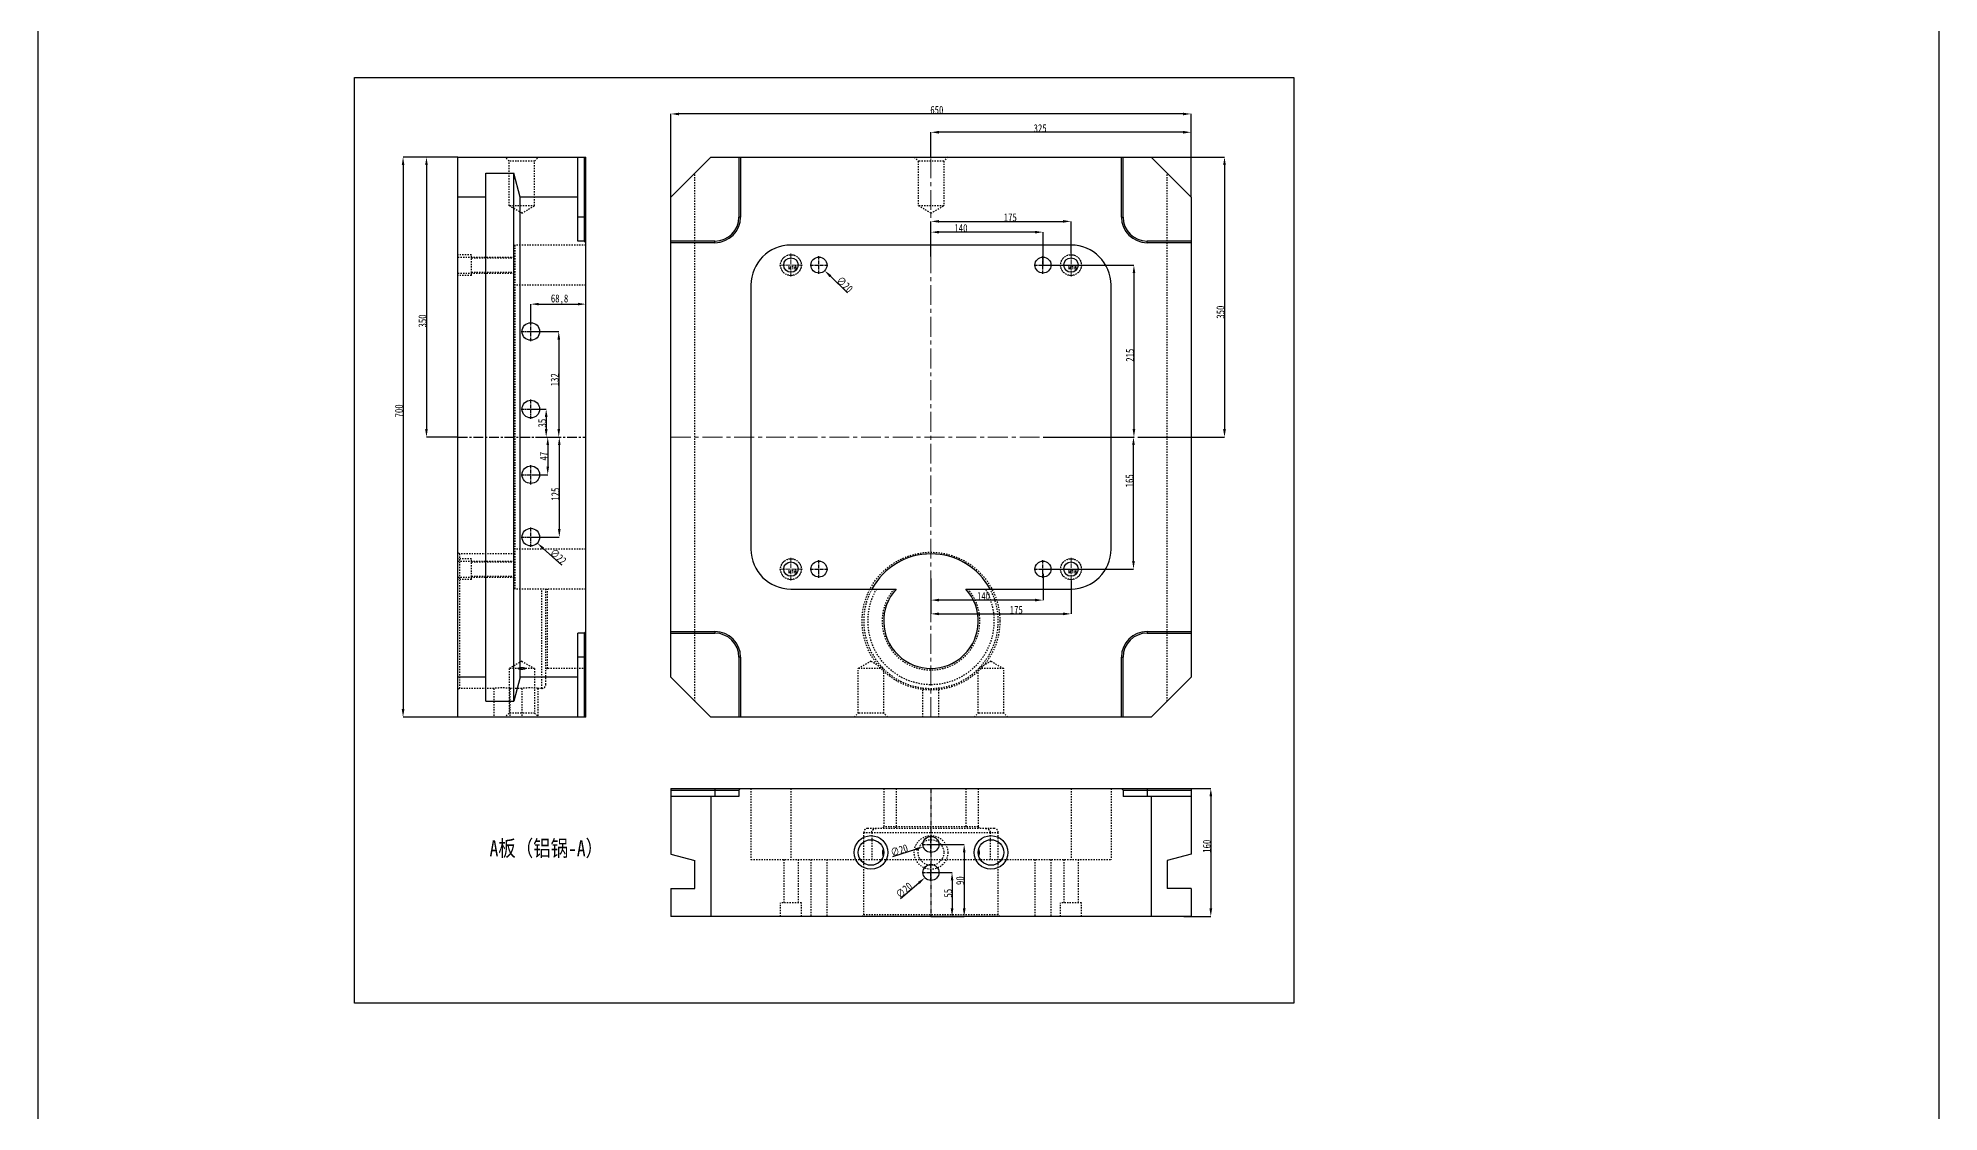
# Model space of a CAD drawing. Header units: millimetres. Extents: x -569 to 1807, y -7664 to 1724.
# Drawn here: x -569 to 1807, y -6321 to -4979 of the extents above; entities that cross this region are included whole.
import ezdxf

# ---------------------------------------------------------------- set-up
doc = ezdxf.new("R2010")
doc.units = ezdxf.units.MM
doc.header["$LTSCALE"] = 16.335
doc.header["$PDMODE"] = 3
doc.header["$PDSIZE"] = 0.3125
doc.linetypes.add('CENTER', pattern=[0.6, 0.375, -0.075, 0.075, -0.075])
doc.linetypes.add('HIDDEN', pattern=[0.2, 0.1, -0.1])
doc.layers.get('0').update_dxf_attribs({"linetype": 'CONTINUOUS'})
doc.layers.get('Defpoints').update_dxf_attribs({"linetype": 'CONTINUOUS'})
doc.layers.add('center', color=1, linetype='CENTER', lineweight=9)
doc.layers.add('screw', color=33, linetype='CONTINUOUS', lineweight=13)
doc.layers.add('DEFAULT_2', color=8, linetype='HIDDEN')
doc.styles.get("Standard").update_dxf_attribs({"font": 'txt', "width": 0.8})
doc.styles.add('TXT', font='txt.shx', dxfattribs={"bigfont": 'gbcbig.shx'})
doc.dimstyles.new('副本 ISO-25-1', dxfattribs={"dimtxt": 10, "dimasz": 10, "dimexe": 0, "dimexo": 0, "dimgap": 0, "dimtad": 1, "dimtxsty": 'Standard', "dimcen": 0, "dimclrd": 6, "dimclre": 6, "dimclrt": 4, "dimazin": 0, "dimtfac": 1, "dimtofl": 0, "dimtmove": 0, "dimatfit": 3, "dimfxl": 0, "dimarcsym": 0})

# ---------------------------------------------------------------- blocks, each defined once
blk = doc.blocks.new('screw_m16_i')
at = {"layer": 'screw', "color": 1, "linetype": 'CENTER', "ltscale": 0.808571}
for p, q in [((-14.3, 0), (14.3, 0)), ((0, -14.3), (0, 14.3))]:
    blk.add_line(p, q, dxfattribs=at)
at = {"layer": 'screw', "color": 8, "linetype": 'HIDDEN', "ltscale": 0.808571}
blk.add_circle((0, 0), 13, dxfattribs=at)
at = {"layer": 'screw'}
blk.add_circle((0, 0), 9, dxfattribs=at)
at = {"layer": 'screw', "color": 6, "style": 'TXT'}
blk.add_text('M16', height=3.9, dxfattribs=at).set_placement((-3.38, -5.2))
blk = doc.blocks.new('*D397')
at = {"color": 6, "lineweight": -2}
for p, q in [((546.8, -6022.1), (573.1, -6022.1)), ((573.1, -6032.1), (573.1, -6067.1)), ((546.8, -6077.1), (573.1, -6077.1))]:
    blk.add_line(p, q, dxfattribs=at)
at = {"color": 6}
for points in [[(571.5, -6032.1), (574.8, -6032.1), (573.1, -6022.1)], [(571.5, -6067.1), (574.8, -6067.1), (573.1, -6077.1)]]:
    blk.add_solid(points, dxfattribs=at)
at = {"layer": 'Defpoints', "color": 0}
for p in [(546.8, -6022.1), (546.8, -6077.1), (573.1, -6077.1)]:
    blk.add_point(p, dxfattribs=at)
at = {"color": 4, "insert": (568.1, -6048), "char_height": 10, "attachment_point": 5, "rotation": 90}
blk.add_mtext('55', dxfattribs=at)
blk = doc.blocks.new('*D398')
at = {"color": 6, "lineweight": -2}
for p, q in [((546.8, -5987.1), (588.3, -5987.1)), ((588.3, -5997.1), (588.3, -6067.1)), ((546.8, -6077.1), (588.3, -6077.1))]:
    blk.add_line(p, q, dxfattribs=at)
at = {"color": 6}
for points in [[(586.6, -5997.1), (590, -5997.1), (588.3, -5987.1)], [(586.6, -6067.1), (590, -6067.1), (588.3, -6077.1)]]:
    blk.add_solid(points, dxfattribs=at)
at = {"layer": 'Defpoints', "color": 0}
for p in [(546.8, -5987.1), (546.8, -6077.1), (588.3, -6077.1)]:
    blk.add_point(p, dxfattribs=at)
at = {"color": 4, "insert": (583.3, -6032.3), "char_height": 10, "attachment_point": 5, "rotation": 90}
blk.add_mtext('90', dxfattribs=at)
blk = doc.blocks.new('*D399')
at = {"color": 6, "lineweight": -2}
blk.add_line((508.8, -6054.7), (531.6, -6035.1), dxfattribs=at)
at = {"color": 6}
blk.add_solid([(530.5, -6033.9), (532.7, -6036.4), (539.2, -6028.6)], dxfattribs=at)
at = {"layer": 'Defpoints', "color": 0}
for p in [(539.2, -6028.6), (554.4, -6015.6)]:
    blk.add_point(p, dxfattribs=at)
at = {"color": 4, "insert": (513.2, -6044.4), "char_height": 10, "attachment_point": 5, "rotation": 40.6325}
blk.add_mtext('∅20', dxfattribs=at)
blk = doc.blocks.new('*D400')
at = {"color": 6, "lineweight": -2}
blk.add_line((499.1, -6002.2), (527.7, -5993.1), dxfattribs=at)
at = {"color": 6}
blk.add_solid([(527.2, -5991.6), (528.2, -5994.7), (537.2, -5990.1)], dxfattribs=at)
at = {"layer": 'Defpoints', "color": 0}
for p in [(556.3, -5984.1), (537.2, -5990.1)]:
    blk.add_point(p, dxfattribs=at)
at = {"color": 4, "insert": (507.1, -5994.4), "char_height": 10, "attachment_point": 5, "rotation": 17.56}
blk.add_mtext('∅20', dxfattribs=at)
blk = doc.blocks.new('*D401')
at = {"color": 6, "lineweight": -2}
for p, q in [((862.8, -5917.1), (896.5, -5917.1)), ((896.5, -5927.1), (896.5, -6067.1)), ((862.8, -6077.1), (896.5, -6077.1))]:
    blk.add_line(p, q, dxfattribs=at)
at = {"color": 6}
for points in [[(894.8, -5927.1), (898.2, -5927.1), (896.5, -5917.1)], [(894.8, -6067.1), (898.2, -6067.1), (896.5, -6077.1)]]:
    blk.add_solid(points, dxfattribs=at)
at = {"layer": 'Defpoints', "color": 0}
for p in [(862.8, -5917.1), (862.8, -6077.1), (896.5, -6077.1)]:
    blk.add_point(p, dxfattribs=at)
at = {"color": 4, "insert": (891.5, -5989.3), "char_height": 10, "attachment_point": 5, "rotation": 90}
blk.add_mtext('160', dxfattribs=at)
blk = doc.blocks.new('*D402')
at = {"color": 6, "lineweight": -2}
for p, q in [((46.7, -5337.8), (46.7, -5311.8)), ((56.7, -5311.8), (105.5, -5311.8)), ((115.5, -5323.3), (115.5, -5311.8))]:
    blk.add_line(p, q, dxfattribs=at)
at = {"color": 6}
for points in [[(56.7, -5310.1), (56.7, -5313.4), (46.7, -5311.8)], [(105.5, -5310.1), (105.5, -5313.4), (115.5, -5311.8)]]:
    blk.add_solid(points, dxfattribs=at)
at = {"layer": 'Defpoints', "color": 0}
for p in [(115.5, -5311.8), (46.7, -5337.8), (115.5, -5323.3)]:
    blk.add_point(p, dxfattribs=at)
at = {"color": 4, "insert": (82.6, -5305.9), "char_height": 10, "attachment_point": 5}
blk.add_mtext('68,8', dxfattribs=at)
blk = doc.blocks.new('*D403')
at = {"color": 6, "lineweight": -2}
for p, q in [((-44.5, -5128), (-83.7, -5128)), ((-83.7, -5138), (-83.7, -5468)), ((-44.5, -5478), (-83.7, -5478))]:
    blk.add_line(p, q, dxfattribs=at)
at = {"color": 6}
for points in [[(-85.4, -5138), (-82.1, -5138), (-83.7, -5128)], [(-85.4, -5468), (-82.1, -5468), (-83.7, -5478)]]:
    blk.add_solid(points, dxfattribs=at)
at = {"layer": 'Defpoints', "color": 0}
for p in [(-44.5, -5128), (-83.7, -5478), (-44.5, -5478)]:
    blk.add_point(p, dxfattribs=at)
at = {"color": 4, "insert": (-88.7, -5332.8), "char_height": 10, "attachment_point": 5, "rotation": 90}
blk.add_mtext('350', dxfattribs=at)
blk = doc.blocks.new('*D404')
at = {"color": 6, "lineweight": -2}
for p, q in [((-44.5, -5128), (-113, -5128)), ((-113, -5138), (-113, -5818)), ((-44.5, -5828), (-113, -5828))]:
    blk.add_line(p, q, dxfattribs=at)
at = {"color": 6}
for points in [[(-114.6, -5138), (-111.3, -5138), (-113, -5128)], [(-114.6, -5818), (-111.3, -5818), (-113, -5828)]]:
    blk.add_solid(points, dxfattribs=at)
at = {"layer": 'Defpoints', "color": 0}
for p in [(-44.5, -5128), (-113, -5828), (-44.5, -5828)]:
    blk.add_point(p, dxfattribs=at)
at = {"color": 4, "insert": (-118, -5445.2), "char_height": 10, "attachment_point": 5, "rotation": 90}
blk.add_mtext('700', dxfattribs=at)
blk = doc.blocks.new('*D405')
at = {"color": 6, "lineweight": -2}
for p, q in [((46.7, -5346), (81.6, -5346)), ((81.6, -5356), (81.6, -5468)), ((65.6, -5478), (81.6, -5478))]:
    blk.add_line(p, q, dxfattribs=at)
at = {"color": 6}
for points in [[(80, -5356), (83.3, -5356), (81.6, -5346)], [(80, -5468), (83.3, -5468), (81.6, -5478)]]:
    blk.add_solid(points, dxfattribs=at)
at = {"layer": 'Defpoints', "color": 0}
for p in [(46.7, -5346), (65.6, -5478), (81.6, -5478)]:
    blk.add_point(p, dxfattribs=at)
at = {"color": 4, "insert": (76.6, -5406.3), "char_height": 10, "attachment_point": 5, "rotation": 90}
blk.add_mtext('132', dxfattribs=at)
blk = doc.blocks.new('*D406')
at = {"color": 6, "lineweight": -2}
for p, q in [((46.7, -5443), (65.9, -5443)), ((65.9, -5453), (65.9, -5468)), ((52.4, -5478), (65.9, -5478))]:
    blk.add_line(p, q, dxfattribs=at)
at = {"color": 6}
for points in [[(64.2, -5453), (67.6, -5453), (65.9, -5443)], [(64.2, -5468), (67.6, -5468), (65.9, -5478)]]:
    blk.add_solid(points, dxfattribs=at)
at = {"layer": 'Defpoints', "color": 0}
for p in [(46.7, -5443), (52.4, -5478), (65.9, -5478)]:
    blk.add_point(p, dxfattribs=at)
at = {"color": 4, "insert": (60.9, -5460.5), "char_height": 10, "attachment_point": 5, "rotation": 90}
blk.add_mtext('35', dxfattribs=at)
blk = doc.blocks.new('*D407')
at = {"color": 6, "lineweight": -2}
for p, q in [((52.4, -5478), (67.8, -5478)), ((67.8, -5488), (67.8, -5515)), ((52.4, -5525), (67.8, -5525))]:
    blk.add_line(p, q, dxfattribs=at)
at = {"color": 6}
for points in [[(66.2, -5488), (69.5, -5488), (67.8, -5478)], [(66.2, -5515), (69.5, -5515), (67.8, -5525)]]:
    blk.add_solid(points, dxfattribs=at)
at = {"layer": 'Defpoints', "color": 0}
for p in [(52.4, -5478), (52.4, -5525), (67.8, -5525)]:
    blk.add_point(p, dxfattribs=at)
at = {"color": 4, "insert": (62.8, -5501.8), "char_height": 10, "attachment_point": 5, "rotation": 90}
blk.add_mtext('47', dxfattribs=at)
blk = doc.blocks.new('*D408')
at = {"color": 6, "lineweight": -2}
for p, q in [((52.4, -5478), (82.3, -5478)), ((82.3, -5488), (82.3, -5593)), ((46.7, -5603), (82.3, -5603))]:
    blk.add_line(p, q, dxfattribs=at)
at = {"color": 6}
for points in [[(80.6, -5488), (83.9, -5488), (82.3, -5478)], [(80.6, -5593), (83.9, -5593), (82.3, -5603)]]:
    blk.add_solid(points, dxfattribs=at)
at = {"layer": 'Defpoints', "color": 0}
for p in [(52.4, -5478), (46.7, -5603), (82.3, -5603)]:
    blk.add_point(p, dxfattribs=at)
at = {"color": 4, "insert": (77.3, -5549.3), "char_height": 10, "attachment_point": 5, "rotation": 90}
blk.add_mtext('125', dxfattribs=at)
blk = doc.blocks.new('*D409')
at = {"color": 6, "lineweight": -2}
blk.add_line((85.4, -5638.2), (62.2, -5617.1), dxfattribs=at)
at = {"color": 6}
blk.add_solid([(63.3, -5615.9), (61.1, -5618.3), (54.8, -5610.4)], dxfattribs=at)
at = {"layer": 'Defpoints', "color": 0}
for p in [(38.5, -5595.6), (54.8, -5610.4)]:
    blk.add_point(p, dxfattribs=at)
at = {"color": 4, "insert": (80.9, -5627.3), "char_height": 10, "attachment_point": 5, "rotation": 317.7588}
blk.add_mtext('∅22', dxfattribs=at)
blk = doc.blocks.new('*D410')
at = {"color": 6, "lineweight": -2}
blk.add_line((442.6, -5297.8), (421.1, -5276.9), dxfattribs=at)
at = {"color": 6}
blk.add_solid([(422.3, -5275.7), (420, -5278.1), (413.9, -5269.9)], dxfattribs=at)
at = {"layer": 'Defpoints', "color": 0}
for p in [(399.6, -5256), (413.9, -5269.9)]:
    blk.add_point(p, dxfattribs=at)
at = {"color": 4, "insert": (439, -5287.3), "char_height": 10, "attachment_point": 5, "rotation": 315.8414}
blk.add_mtext('∅20', dxfattribs=at)
blk = doc.blocks.new('*D411')
at = {"color": 6, "lineweight": -2}
for p, q in [((546.8, -5128), (546.8, -5097)), ((861.8, -5097), (556.8, -5097)), ((871.8, -5178), (871.8, -5097))]:
    blk.add_line(p, q, dxfattribs=at)
at = {"color": 6}
for points in [[(556.8, -5095.3), (556.8, -5098.7), (546.8, -5097)], [(861.8, -5095.3), (861.8, -5098.7), (871.8, -5097)]]:
    blk.add_solid(points, dxfattribs=at)
at = {"layer": 'Defpoints', "color": 0}
for p in [(546.8, -5097), (546.8, -5128), (871.8, -5178)]:
    blk.add_point(p, dxfattribs=at)
at = {"color": 4, "insert": (683.2, -5092), "char_height": 10, "attachment_point": 5}
blk.add_mtext('325', dxfattribs=at)
blk = doc.blocks.new('*D412')
at = {"color": 6, "lineweight": -2}
for p, q in [((221.8, -5178), (221.8, -5074.1)), ((861.8, -5074.1), (231.8, -5074.1)), ((871.8, -5178), (871.8, -5074.1))]:
    blk.add_line(p, q, dxfattribs=at)
at = {"color": 6}
for points in [[(231.8, -5072.5), (231.8, -5075.8), (221.8, -5074.1)], [(861.8, -5072.5), (861.8, -5075.8), (871.8, -5074.1)]]:
    blk.add_solid(points, dxfattribs=at)
at = {"layer": 'Defpoints', "color": 0}
for p in [(221.8, -5074.1), (221.8, -5178), (871.8, -5178)]:
    blk.add_point(p, dxfattribs=at)
at = {"color": 4, "insert": (554.1, -5069.1), "char_height": 10, "attachment_point": 5}
blk.add_mtext('650', dxfattribs=at)
blk = doc.blocks.new('*D413')
at = {"color": 6, "lineweight": -2}
for p, q in [((821.8, -5128), (913.6, -5128)), ((913.6, -5138), (913.6, -5468)), ((805.1, -5478), (913.6, -5478))]:
    blk.add_line(p, q, dxfattribs=at)
at = {"color": 6}
for points in [[(911.9, -5138), (915.3, -5138), (913.6, -5128)], [(911.9, -5468), (915.3, -5468), (913.6, -5478)]]:
    blk.add_solid(points, dxfattribs=at)
at = {"layer": 'Defpoints', "color": 0}
for p in [(821.8, -5128), (805.1, -5478), (913.6, -5478)]:
    blk.add_point(p, dxfattribs=at)
at = {"color": 4, "insert": (908.6, -5321.8), "char_height": 10, "attachment_point": 5, "rotation": 90}
blk.add_mtext('350', dxfattribs=at)
blk = doc.blocks.new('*D414')
at = {"color": 6, "lineweight": -2}
for p, q in [((686.8, -5263), (800.4, -5263)), ((800.4, -5273), (800.4, -5468)), ((686.8, -5478), (800.4, -5478))]:
    blk.add_line(p, q, dxfattribs=at)
at = {"color": 6}
for points in [[(798.8, -5273), (802.1, -5273), (800.4, -5263)], [(798.8, -5468), (802.1, -5468), (800.4, -5478)]]:
    blk.add_solid(points, dxfattribs=at)
at = {"layer": 'Defpoints', "color": 0}
for p in [(686.8, -5263), (686.8, -5478), (800.4, -5478)]:
    blk.add_point(p, dxfattribs=at)
at = {"color": 4, "insert": (795.4, -5375.6), "char_height": 10, "attachment_point": 5, "rotation": 90}
blk.add_mtext('215', dxfattribs=at)
blk = doc.blocks.new('*D415')
at = {"color": 6, "lineweight": -2}
for p, q in [((546.8, -5252.1), (546.8, -5221.8)), ((676.8, -5221.8), (556.8, -5221.8)), ((686.8, -5263), (686.8, -5221.8))]:
    blk.add_line(p, q, dxfattribs=at)
at = {"color": 6}
for points in [[(556.8, -5220.2), (556.8, -5223.5), (546.8, -5221.8)], [(676.8, -5220.2), (676.8, -5223.5), (686.8, -5221.8)]]:
    blk.add_solid(points, dxfattribs=at)
at = {"layer": 'Defpoints', "color": 0}
for p in [(546.8, -5221.8), (546.8, -5252.1), (686.8, -5263)]:
    blk.add_point(p, dxfattribs=at)
at = {"color": 4, "insert": (584.2, -5216.8), "char_height": 10, "attachment_point": 5}
blk.add_mtext('140', dxfattribs=at)
blk = doc.blocks.new('*D416')
at = {"color": 6, "lineweight": -2}
for p, q in [((546.8, -5252.1), (546.8, -5208.4)), ((556.8, -5208.4), (711.8, -5208.4)), ((721.8, -5248.7), (721.8, -5208.4))]:
    blk.add_line(p, q, dxfattribs=at)
at = {"color": 6}
for points in [[(556.8, -5206.7), (556.8, -5210), (546.8, -5208.4)], [(711.8, -5206.7), (711.8, -5210), (721.8, -5208.4)]]:
    blk.add_solid(points, dxfattribs=at)
at = {"layer": 'Defpoints', "color": 0}
for p in [(721.8, -5208.4), (721.8, -5248.7), (546.8, -5252.1)]:
    blk.add_point(p, dxfattribs=at)
at = {"color": 4, "insert": (645.9, -5203.4), "char_height": 10, "attachment_point": 5}
blk.add_mtext('175', dxfattribs=at)
blk = doc.blocks.new('*D417')
at = {"color": 6, "lineweight": -2}
for p, q in [((721.5, -5478), (799.9, -5478)), ((799.9, -5633), (799.9, -5488)), ((686.8, -5643), (799.9, -5643))]:
    blk.add_line(p, q, dxfattribs=at)
at = {"color": 6}
for points in [[(798.2, -5488), (801.5, -5488), (799.9, -5478)], [(798.2, -5633), (801.5, -5633), (799.9, -5643)]]:
    blk.add_solid(points, dxfattribs=at)
at = {"layer": 'Defpoints', "color": 0}
for p in [(721.5, -5478), (799.9, -5478), (686.8, -5643)]:
    blk.add_point(p, dxfattribs=at)
at = {"color": 4, "insert": (794.9, -5532.6), "char_height": 10, "attachment_point": 5, "rotation": 90}
blk.add_mtext('165', dxfattribs=at)
blk = doc.blocks.new('*D418')
at = {"color": 6, "lineweight": -2}
for p, q in [((686.8, -5648.8), (686.8, -5681.7)), ((546.8, -5654.7), (546.8, -5681.7)), ((676.8, -5681.7), (556.8, -5681.7))]:
    blk.add_line(p, q, dxfattribs=at)
at = {"color": 6}
for points in [[(556.8, -5680), (556.8, -5683.4), (546.8, -5681.7)], [(676.8, -5680), (676.8, -5683.4), (686.8, -5681.7)]]:
    blk.add_solid(points, dxfattribs=at)
at = {"layer": 'Defpoints', "color": 0}
for p in [(686.8, -5648.8), (546.8, -5654.7), (546.8, -5681.7)]:
    blk.add_point(p, dxfattribs=at)
at = {"color": 4, "insert": (612.5, -5676.7), "char_height": 10, "attachment_point": 5}
blk.add_mtext('140', dxfattribs=at)
blk = doc.blocks.new('*D419')
at = {"color": 6, "lineweight": -2}
for p, q in [((546.8, -5654.7), (546.8, -5698.9)), ((721.8, -5657.3), (721.8, -5698.9)), ((556.8, -5698.9), (711.8, -5698.9))]:
    blk.add_line(p, q, dxfattribs=at)
at = {"color": 6}
for points in [[(556.8, -5697.2), (556.8, -5700.6), (546.8, -5698.9)], [(711.8, -5697.2), (711.8, -5700.6), (721.8, -5698.9)]]:
    blk.add_solid(points, dxfattribs=at)
at = {"layer": 'Defpoints', "color": 0}
for p in [(546.8, -5654.7), (721.8, -5657.3), (721.8, -5698.9)]:
    blk.add_point(p, dxfattribs=at)
at = {"color": 4, "insert": (653.4, -5693.9), "char_height": 10, "attachment_point": 5}
blk.add_mtext('175', dxfattribs=at)

msp = doc.modelspace()

# ---------------------------------------------------------------- linework, layer by layer
at = {"color": 7, "linetype": 'Continuous'}
for p, q in [((-44.53, -5827.979), (-44.53, -5127.979)), ((-44.53, -5127.979), (115.47, -5127.979)), ((105.47, -5232.979), (105.47, -5127.979)), ((113.47, -5127.979), (113.47, -5232.979)), ((115.47, -5827.979), (115.47, -5127.979)), ((221.771, -5177.979), (271.771, -5127.979)), ((271.771, -5127.979), (821.771, -5127.979)), ((306.771, -5127.979), (306.771, -5202.979)), ((308.771, -5127.979), (308.771, -5202.979)), ((784.771, -5202.979), (784.771, -5127.979)), ((786.771, -5202.979), (786.771, -5127.979)), ((821.771, -5127.979), (871.771, -5177.979)), ((-9.53, -5807.979), (-9.53, -5147.979)), ((-9.53, -5147.979), (25.47, -5147.979)), ((25.47, -5807.979), (25.47, -5147.979)), ((33.509, -5177.979), (25.47, -5147.979)), ((-9.53, -5177.979), (-44.53, -5177.979)), ((33.509, -5777.979), (33.509, -5177.979)), ((105.47, -5177.979), (33.509, -5177.979)), ((221.771, -5777.979), (221.771, -5177.979)), ((871.771, -5177.979), (871.771, -5777.979)), ((115.47, -5202.979), (105.47, -5202.979)), ((308.771, -5202.979), (306.771, -5202.979)), ((784.771, -5202.979), (786.771, -5202.979)), ((113.47, -5232.979), (105.47, -5232.979)), ((115.47, -5234.979), (113.47, -5232.979)), ((276.771, -5232.979), (221.771, -5232.979)), ((276.771, -5234.979), (221.771, -5234.979)), ((276.771, -5234.979), (276.771, -5232.979)), ((721.771, -5237.979), (371.771, -5237.979)), ((871.771, -5232.979), (816.771, -5232.979)), ((816.771, -5234.979), (816.771, -5232.979)), ((871.771, -5234.979), (816.771, -5234.979)), ((321.771, -5287.979), (321.771, -5617.979)), ((771.771, -5617.979), (771.771, -5287.979)), ((371.771, -5667.979), (503.332, -5667.979)), ((590.209, -5667.979), (721.771, -5667.979)), ((113.47, -5722.979), (105.47, -5722.979)), ((105.47, -5827.979), (105.47, -5722.979)), ((113.47, -5722.979), (115.47, -5720.979)), ((113.47, -5722.979), (113.47, -5827.979)), ((221.771, -5720.979), (276.771, -5720.979)), ((221.771, -5722.979), (276.771, -5722.979)), ((276.771, -5720.979), (276.771, -5722.979)), ((816.771, -5720.979), (871.771, -5720.979)), ((816.771, -5720.979), (816.771, -5722.979)), ((816.771, -5722.979), (871.771, -5722.979)), ((115.47, -5752.979), (105.47, -5752.979)), ((308.771, -5752.979), (306.771, -5752.979)), ((306.771, -5752.979), (306.771, -5827.979)), ((308.771, -5752.979), (308.771, -5827.979)), ((784.771, -5752.979), (786.771, -5752.979)), ((784.771, -5827.979), (784.771, -5752.979)), ((786.771, -5827.979), (786.771, -5752.979)), ((-9.53, -5777.979), (-44.53, -5777.979)), ((33.509, -5777.979), (25.47, -5807.979)), ((105.47, -5777.979), (33.509, -5777.979)), ((271.771, -5827.979), (221.771, -5777.979)), ((871.771, -5777.979), (821.771, -5827.979)), ((-9.53, -5807.979), (25.47, -5807.979)), ((115.47, -5827.979), (-44.53, -5827.979)), ((821.771, -5827.979), (271.771, -5827.979)), ((221.771, -5917.105), (221.771, -5999.067)), ((221.771, -5917.105), (871.771, -5917.105)), ((221.771, -5919.105), (306.771, -5919.105)), ((306.771, -5927.105), (221.771, -5927.105)), ((271.771, -5927.105), (271.771, -6077.105)), ((276.771, -5917.105), (276.771, -5927.105)), ((308.771, -5917.105), (306.771, -5919.105)), ((306.771, -5919.105), (306.771, -5927.105)), ((786.771, -5919.105), (784.771, -5917.105)), ((786.771, -5919.105), (871.771, -5919.105)), ((786.771, -5919.105), (786.771, -5927.105)), ((871.771, -5927.105), (786.771, -5927.105)), ((816.771, -5917.105), (816.771, -5927.105)), ((821.771, -5927.105), (821.771, -6077.105)), ((871.771, -5917.105), (871.771, -5999.067)), ((221.771, -5999.067), (251.771, -6007.105)), ((251.771, -6042.105), (251.771, -6007.105)), ((871.771, -5999.067), (841.771, -6007.105)), ((841.771, -6007.105), (841.771, -6042.105)), ((221.771, -6042.105), (221.771, -6077.105)), ((221.771, -6042.105), (251.771, -6042.105)), ((871.771, -6042.105), (841.771, -6042.105)), ((871.771, -6042.105), (871.771, -6077.105)), ((871.771, -6077.105), (221.771, -6077.105))]:
    msp.add_line(p, q, dxfattribs=at)
at = {"color": 1, "linetype": 'CENTER', "ltscale": 0.621977}
for p, q in [((395.771, -5262.979), (417.771, -5262.979)), ((406.771, -5273.979), (406.771, -5251.979)), ((675.771, -5262.979), (697.771, -5262.979)), ((686.771, -5273.979), (686.771, -5251.979)), ((395.771, -5642.979), (417.771, -5642.979)), ((406.771, -5653.979), (406.771, -5631.979)), ((675.771, -5642.979), (697.771, -5642.979)), ((686.771, -5653.979), (686.771, -5631.979)), ((546.771, -5998.105), (546.771, -5976.105)), ((535.771, -5987.105), (557.771, -5987.105)), ((535.771, -6022.105), (557.771, -6022.105)), ((546.771, -6033.105), (546.771, -6011.105))]:
    msp.add_line(p, q, dxfattribs=at)
at = {"color": 1, "linetype": 'CENTER', "ltscale": 0.684175}
for p, q in [((46.67, -5358.079), (46.67, -5333.879)), ((34.57, -5345.979), (58.77, -5345.979)), ((46.67, -5455.079), (46.67, -5430.879)), ((34.57, -5442.979), (58.77, -5442.979)), ((34.57, -5524.979), (58.77, -5524.979)), ((46.67, -5537.079), (46.67, -5512.879)), ((34.57, -5602.979), (58.77, -5602.979)), ((46.67, -5615.079), (46.67, -5590.879))]:
    msp.add_line(p, q, dxfattribs=at)
at = {"color": 1, "linetype": 'CENTER', "ltscale": 1.990328}
msp.add_line((-44.53, -5477.979), (115.47, -5477.979), dxfattribs=at)
at = {"color": 1, "linetype": 'CENTER', "ltscale": 1.019564}
msp.add_line((546.771, -5917.105), (546.771, -6077.105), dxfattribs=at)
for points in [[(-569.185, 1723.829), (1806.515, 1723.829), (1806.515, -7663.694), (-569.185, -7663.694)], [(-173.665, -5028.425), (1000.386, -5028.425), (1000.386, -6185.472), (-173.665, -6185.472)]]:
    msp.add_lwpolyline(points, close=True)
at = {"color": 7, "linetype": 'Continuous'}
for centre, radius in [((371.771, -5262.979), 9), ((406.771, -5262.979), 10), ((686.771, -5262.979), 10), ((721.771, -5262.979), 9), ((371.771, -5642.979), 9), ((406.771, -5642.979), 10), ((686.771, -5642.979), 10), ((721.771, -5642.979), 9), ((471.771, -5997.105), 21), ((471.771, -5997.105), 16), ((546.771, -5987.105), 10), ((621.771, -5997.105), 21), ((621.771, -5997.105), 16), ((546.771, -6022.105), 10)]:
    msp.add_circle(centre, radius, dxfattribs=at)
for centre in [(46.67, -5345.979), (46.67, -5442.979), (46.67, -5524.979), (46.67, -5602.979)]:
    msp.add_circle(centre, 11)
for centre, radius, start, end in [((276.771, -5202.979), 32, 270, 0), ((276.771, -5202.979), 30, 270, 0), ((816.771, -5202.979), 32, 180, 270), ((816.771, -5202.979), 30, 180, 270), ((371.771, -5287.979), 50, 90, 180), ((721.771, -5287.979), 50, 0, 90), ((371.771, -5617.979), 50, 180, 270), ((546.771, -5707.979), 84.075, 28.409215, 151.590785), ((721.771, -5617.979), 50, 270, 0), ((546.771, -5707.979), 59.05, 137.359817, 42.640183), ((276.771, -5752.979), 32, 0, 90), ((276.771, -5752.979), 30, 0, 90), ((816.771, -5752.979), 32, 90, 180), ((816.771, -5752.979), 30, 90, 180), ((498.061, -5997.116), 11.811, 172.272191, 179.947732), ((497.341, -5997.105), 11.091, 180.001024, 180.784787), ((595.607, -5997.101), 11.684, 354.169437, 359.978452)]:
    msp.add_arc(centre, radius, start, end, dxfattribs=at)
for points, knots in [([(486.251, -5997.257), (486.261, -5998.019), (486.433, -5999.52), (486.858, -6000.964), (487.109, -6001.659)], [0, 0, 0, 0, 0.50790299, 1, 1, 1, 1]), ([(487.109, -5992.551), (487.023, -5992.788), (486.695, -5993.758), (486.46, -5994.762), (486.357, -5995.528)], [0, 0, 0, 0, 0.24563908, 1, 1, 1, 1]), ([(607.119, -5995.099), (607.081, -5994.879), (606.91, -5994.015), (606.656, -5993.169), (606.432, -5992.551)], [0, 0, 0, 0, 0.2540093, 1, 1, 1, 1]), ([(606.432, -6001.659), (606.529, -6001.392), (606.897, -6000.296), (607.143, -5999.156), (607.231, -5998.288)], [0, 0, 0, 0, 0.24526121, 1, 1, 1, 1]), ([(607.291, -5997.105), (607.291, -5996.6), (607.247, -5995.928), (607.147, -5995.264), (607.119, -5995.099)], [0, 0, 0, 0, 0.75155276, 1, 1, 1, 1])]:
    msp.add_open_spline(points, degree=3, knots=knots, dxfattribs=at)
at = {"layer": 'center', "color": 1, "linetype": 'CENTER', "ltscale": 4.042853}
for p, q in [((546.771, -5827.979), (546.771, -5127.979)), ((221.771, -5477.979), (871.771, -5477.979))]:
    msp.add_line(p, q, dxfattribs=at)
at = {"layer": 'DEFAULT_2', "color": 8, "linetype": 'HIDDEN'}
for p, q in [((19.47, -5132.979), (14.47, -5127.979)), ((51.47, -5132.979), (56.47, -5127.979)), ((525.771, -5127.979), (530.771, -5132.979)), ((567.771, -5127.979), (562.771, -5132.979)), ((19.47, -5188.741), (19.47, -5132.979)), ((51.47, -5132.979), (19.47, -5132.979)), ((51.47, -5188.741), (51.47, -5132.979)), ((251.771, -5807.979), (251.771, -5147.979)), ((530.771, -5132.979), (530.771, -5188.741)), ((562.771, -5132.979), (530.771, -5132.979)), ((562.771, -5132.979), (562.771, -5188.741)), ((841.771, -5807.979), (841.771, -5147.979)), ((35.47, -5197.979), (19.47, -5188.741)), ((51.47, -5188.741), (19.47, -5188.741)), ((35.47, -5197.979), (51.47, -5188.741)), ((546.771, -5197.979), (530.771, -5188.741)), ((562.771, -5188.741), (530.771, -5188.741)), ((546.771, -5197.979), (562.771, -5188.741)), ((-27.53, -5249.979), (-44.53, -5249.979)), ((-27.53, -5275.979), (-27.53, -5249.979)), ((26.67, -5237.979), (26.67, -5667.979)), ((115.47, -5237.979), (26.67, -5237.979)), ((-44.53, -5252.979), (26.67, -5252.979)), ((-44.53, -5272.979), (26.67, -5272.979)), ((-27.53, -5253.979), (26.67, -5253.979)), ((-27.53, -5271.979), (26.67, -5271.979)), ((-27.53, -5275.979), (-44.53, -5275.979)), ((115.47, -5287.979), (26.67, -5287.979)), ((-42.53, -5623.904), (-44.53, -5621.904)), ((-27.53, -5629.979), (-44.53, -5629.979)), ((-42.53, -5623.904), (-42.53, -5792.054)), ((26.67, -5623.904), (-42.53, -5623.904)), ((-27.53, -5655.979), (-27.53, -5629.979)), ((115.47, -5617.979), (26.67, -5617.979)), ((-44.53, -5632.979), (26.67, -5632.979)), ((-44.53, -5652.979), (26.67, -5652.979)), ((-27.53, -5633.979), (26.67, -5633.979)), ((-27.53, -5651.979), (26.67, -5651.979)), ((-27.53, -5655.979), (-44.53, -5655.979)), ((115.47, -5667.979), (26.67, -5667.979)), ((60.47, -5792.054), (60.47, -5667.979)), ((65.47, -5787.054), (65.47, -5667.979)), ((67.47, -5767.029), (67.47, -5667.979)), ((35.47, -5757.979), (19.47, -5767.216)), ((51.47, -5767.216), (19.47, -5767.216)), ((19.47, -5767.216), (19.47, -5822.979)), ((35.47, -5757.979), (51.47, -5767.216)), ((51.47, -5767.216), (51.47, -5822.979)), ((67.47, -5767.029), (65.47, -5769.029)), ((115.47, -5767.029), (67.47, -5767.029)), ((471.771, -5757.979), (455.771, -5767.216)), ((487.109, -5767.216), (455.771, -5767.216)), ((455.771, -5822.979), (455.771, -5767.216)), ((471.771, -5757.979), (486.25, -5766.338)), ((487.771, -5822.979), (487.771, -5767.875)), ((605.771, -5822.979), (605.771, -5767.875)), ((637.771, -5767.216), (606.432, -5767.216)), ((621.771, -5757.979), (607.291, -5766.338)), ((621.771, -5757.979), (637.771, -5767.216)), ((637.771, -5822.979), (637.771, -5767.216)), ((-42.53, -5792.054), (-44.53, -5794.054)), ((0.47, -5792.054), (-42.53, -5792.054)), ((0.47, -5792.054), (0.47, -5827.979)), ((35.47, -5792.054), (20.47, -5792.054)), ((20.47, -5792.054), (20.47, -5827.979)), ((35.47, -5792.054), (35.47, -5827.979)), ((60.47, -5792.054), (55.47, -5792.054)), ((55.47, -5792.054), (55.47, -5827.979)), ((536.771, -5827.979), (536.771, -5791.457)), ((556.771, -5827.979), (556.771, -5791.457)), ((19.47, -5822.979), (14.47, -5827.979)), ((51.47, -5822.979), (19.47, -5822.979)), ((51.47, -5822.979), (56.47, -5827.979)), ((450.771, -5827.979), (455.771, -5822.979)), ((487.771, -5822.979), (455.771, -5822.979)), ((492.771, -5827.979), (487.771, -5822.979)), ((600.771, -5827.979), (605.771, -5822.979)), ((637.771, -5822.979), (605.771, -5822.979)), ((642.771, -5827.979), (637.771, -5822.979)), ((321.771, -5917.105), (321.771, -6005.905)), ((371.771, -5917.105), (371.771, -6005.905)), ((487.721, -5917.105), (487.721, -5965.105)), ((503.332, -5917.105), (503.332, -5965.105)), ((590.209, -5917.105), (590.209, -5965.105)), ((605.821, -5917.105), (605.821, -5965.105)), ((721.771, -5917.105), (721.771, -6005.905)), ((771.771, -5917.105), (771.771, -6005.905)), ((462.696, -5972.105), (630.846, -5972.105)), ((462.696, -6075.105), (462.696, -5972.105)), ((625.845, -5967.105), (467.697, -5967.105)), ((472.821, -5972.105), (472.821, -6005.905)), ((487.721, -5965.105), (485.721, -5967.105)), ((605.821, -5965.105), (487.721, -5965.105)), ((605.821, -5965.105), (607.821, -5967.105)), ((620.721, -5972.105), (620.721, -6005.905)), ((630.846, -6075.105), (630.846, -5972.105)), ((321.771, -6005.905), (771.771, -6005.905)), ((362.771, -6005.905), (362.771, -6060.105)), ((380.771, -6005.905), (380.771, -6060.105)), ((396.771, -6005.905), (396.771, -6077.105)), ((416.771, -6005.905), (416.771, -6077.105)), ((676.771, -6005.905), (676.771, -6077.105)), ((696.771, -6005.905), (696.771, -6077.105)), ((712.771, -6005.905), (712.771, -6060.105)), ((730.771, -6005.905), (730.771, -6060.105)), ((384.771, -6060.105), (358.771, -6060.105)), ((358.771, -6077.105), (358.771, -6060.105)), ((384.771, -6077.105), (384.771, -6060.105)), ((460.696, -6077.105), (462.696, -6075.105)), ((630.846, -6075.105), (462.696, -6075.105)), ((632.846, -6077.105), (630.846, -6075.105)), ((734.771, -6060.105), (708.771, -6060.105)), ((708.771, -6077.105), (708.771, -6060.105)), ((734.771, -6077.105), (734.771, -6060.105))]:
    msp.add_line(p, q, dxfattribs=at)
for centre, radius in [((371.771, -5262.979), 13), ((721.771, -5262.979), 13), ((371.771, -5642.979), 13), ((546.771, -5707.979), 86.075), ((721.771, -5642.979), 13), ((546.771, -5997.105), 21), ((546.771, -5997.105), 16)]:
    msp.add_circle(centre, radius, dxfattribs=at)
for centre, radius, start, end in [((546.771, -5707.979), 84.075, 151.590785, 28.409215), ((546.771, -5707.979), 79.075, 149.612281, 30.387719), ((546.771, -5707.979), 61.05, 139.065134, 40.934866), ((35.409, -5752.139), 15.732, 253.409121, 261.927468), ((35.585, -5778.588), 12.256, 96.07388, 101.586482), ((35.468, -5751.704), 16.172, 261.934709, 278.127906), ((35.475, -5777.634), 11.295, 90.026244, 96.035917), ((35.47, -5777.004), 10.666, 90.001267, 90.851566), ((35.462, -5777.701), 11.363, 82.727524, 89.958816), ((35.385, -5778.356), 12.022, 81.348442, 82.758181), ((35.335, -5778.685), 12.355, 80.019711, 81.348768), ((35.138, -5779.736), 13.425, 75.449332, 79.967782), ((35.558, -5752.259), 15.61, 278.103845, 286.623963), ((34.833, -5780.964), 14.689, 74.680373, 75.500206), ((60.47, -5787.054), 5, 270, 0), ((467.696, -5972.105), 5, 90, 180), ((658.884, -6176.501), 262.459, 126.346845, 127.077214), ((434.657, -6176.501), 262.459, 52.922786, 53.653155), ((625.846, -5972.105), 5, 0, 90)]:
    msp.add_arc(centre, radius, start, end, dxfattribs=at)
for points, knots in [([(35.312, -5766.339), (34.551, -5766.351), (33.051, -5766.53), (31.61, -5766.963), (30.917, -5767.216)], [0, 0, 0, 0, 0.50766768, 1, 1, 1, 1]), ([(30.917, -5767.216), (31.094, -5767.152), (31.817, -5766.9), (32.558, -5766.697), (33.123, -5766.582)], [0, 0, 0, 0, 0.24660726, 1, 1, 1, 1]), ([(30.917, -5767.216), (31.279, -5767.325), (32.767, -5767.71), (34.311, -5767.875), (35.47, -5767.875)], [0, 0, 0, 0, 0.24592482, 1, 1, 1, 1]), ([(40.024, -5767.216), (39.306, -5766.954), (37.813, -5766.509), (36.258, -5766.338), (35.47, -5766.338)], [0, 0, 0, 0, 0.49258836, 1, 1, 1, 1]), ([(35.47, -5767.875), (35.86, -5767.875), (37.396, -5767.82), (38.924, -5767.545), (40.024, -5767.216)], [0, 0, 0, 0, 0.25332623, 1, 1, 1, 1]), ([(38.713, -5766.796), (38.825, -5766.827), (39.266, -5766.953), (39.701, -5767.099), (40.024, -5767.216)], [0, 0, 0, 0, 0.25214205, 1, 1, 1, 1]), ([(10.47, -5791.457), (9.82, -5791.457), (8.543, -5791.472), (6.69, -5791.536), (4.983, -5791.632), (3.489, -5791.744), (2.401, -5791.845), (1.682, -5791.917), (1.257, -5791.964), (0.945, -5791.996), (0.666, -5792.035), (0.595, -5792.033), (0.455, -5792.06), (0.47, -5792.054)], [0, 0, 0, 0, 0.19470155, 0.38215969, 0.55479792, 0.70627217, 0.83077842, 0.88136882, 0.92348155, 0.9566843, 0.98067549, 0.99516707, 1, 1, 1, 1]), ([(20.47, -5792.054), (20.485, -5792.06), (20.346, -5792.032), (20.274, -5792.035), (19.995, -5791.996), (19.684, -5791.964), (19.258, -5791.917), (18.54, -5791.845), (17.451, -5791.744), (15.957, -5791.632), (14.25, -5791.536), (12.398, -5791.472), (11.121, -5791.457), (10.47, -5791.457)], [0, 0, 0, 0, 0.00483284, 0.01932458, 0.04331586, 0.07651878, 0.11863186, 0.16922263, 0.29372883, 0.44520247, 0.61784081, 0.80529887, 1, 1, 1, 1]), ([(45.47, -5791.457), (44.82, -5791.457), (43.543, -5791.472), (41.69, -5791.536), (39.983, -5791.632), (38.489, -5791.744), (37.401, -5791.845), (36.682, -5791.917), (36.257, -5791.964), (35.945, -5791.996), (35.666, -5792.035), (35.595, -5792.033), (35.455, -5792.06), (35.47, -5792.054)], [0, 0, 0, 0, 0.19470155, 0.38215969, 0.55479792, 0.70627217, 0.83077842, 0.88136882, 0.92348155, 0.9566843, 0.98067549, 0.99516707, 1, 1, 1, 1]), ([(55.47, -5792.054), (55.485, -5792.06), (55.346, -5792.032), (55.274, -5792.035), (54.995, -5791.996), (54.684, -5791.964), (54.258, -5791.917), (53.54, -5791.845), (52.451, -5791.744), (50.957, -5791.632), (49.25, -5791.536), (47.398, -5791.472), (46.121, -5791.457), (45.47, -5791.457)], [0, 0, 0, 0, 0.00483284, 0.01932458, 0.04331586, 0.07651878, 0.11863186, 0.16922263, 0.29372883, 0.44520247, 0.61784081, 0.80529887, 1, 1, 1, 1]), ([(472.821, -5972.105), (472.821, -5971.406), (473.171, -5969.989), (474.557, -5968.335), (476.447, -5967.326), (477.858, -5967.105), (478.559, -5967.105)], [0, 0, 0, 0, 0.2497127, 0.49955934, 0.74968349, 1, 1, 1, 1]), ([(614.982, -5967.105), (615.683, -5967.105), (617.094, -5967.326), (618.984, -5968.335), (620.37, -5969.989), (620.721, -5971.406), (620.721, -5972.105)], [0, 0, 0, 0, 0.25032079, 0.50044774, 0.75029303, 1, 1, 1, 1])]:
    msp.add_open_spline(points, degree=3, knots=knots, dxfattribs=at)

# ---------------------------------------------------------------- block references
at = {"layer": 'screw'}
for p in [(371.771, -5262.979), (721.771, -5262.979), (371.771, -5642.979), (721.771, -5642.979)]:
    msp.add_blockref('screw_m16_i', p, dxfattribs=at)

# ---------------------------------------------------------------- texts
at = {"insert": (-4.822, -5981.8), "char_height": 20, "width": 149.30384, "attachment_point": 1}
msp.add_mtext('{\\fSimSun|b0|i0|c134|p2;A板（铝锅-A）}', dxfattribs=at)

# ---------------------------------------------------------------- dimensions: what is measured, and where the dimension line sits
for base, p1, p2, picture, middle in [((221.771, -5074.141), (871.771, -5177.979), (221.771, -5177.979), '*D412', (554.132, -5074.141)), ((546.771, -5097.009), (871.771, -5177.979), (546.771, -5127.979), '*D411', (683.247, -5097.009)), ((721.771, -5208.353), (546.771, -5252.125), (721.771, -5248.679), '*D416', (645.934, -5208.353)), ((546.771, -5221.828), (686.771, -5262.979), (546.771, -5252.125), '*D415', (584.205, -5221.828)), ((115.47, -5311.78), (46.67, -5337.792), (115.47, -5323.311), '*D402', (82.632, -5311.78)), ((546.771, -5681.699), (686.771, -5648.803), (546.771, -5654.673), '*D418', (612.507, -5681.699)), ((721.771, -5698.898), (546.771, -5654.673), (721.771, -5657.279), '*D419', (653.398, -5698.898))]:
    dim = msp.add_linear_dim(base=base, p1=p1, p2=p2, dimstyle='副本 ISO-25-1', override={"dimfxl": 1.25, "dimarcsym": 1})
    dim.commit()
    dim.dimension.update_dxf_attribs({"geometry": picture, "text_midpoint": middle, "dimtype": 160})
for base, p1, p2, picture, middle in [((-112.973, -5827.979), (-44.53, -5127.979), (-44.53, -5827.979), '*D404', (-112.973, -5445.245)), ((-83.744, -5477.979), (-44.53, -5127.979), (-44.53, -5477.979), '*D403', (-83.744, -5332.846)), ((913.614, -5477.979), (821.771, -5127.979), (805.068, -5477.979), '*D413', (913.614, -5321.804)), ((800.449, -5477.979), (686.771, -5262.979), (686.771, -5477.979), '*D414', (800.449, -5375.591)), ((81.634, -5477.979), (46.67, -5345.979), (65.585, -5477.979), '*D405', (81.634, -5406.328)), ((65.906, -5477.979), (46.67, -5442.979), (52.424, -5477.979), '*D406', (65.906, -5460.516)), ((82.275, -5602.979), (52.424, -5477.979), (46.67, -5602.979), '*D408', (82.275, -5549.285)), ((67.829, -5524.979), (52.424, -5477.979), (52.424, -5524.979), '*D407', (67.829, -5501.763)), ((799.855, -5477.979), (686.771, -5642.979), (721.547, -5477.979), '*D417', (799.855, -5532.581)), ((896.486, -6077.105), (862.825, -5917.105), (862.825, -6077.105), '*D401', (896.486, -5989.27)), ((588.284, -6077.105), (546.771, -5987.105), (546.771, -6077.105), '*D398', (588.284, -6032.288)), ((573.124, -6077.105), (546.771, -6022.105), (546.771, -6077.105), '*D397', (573.124, -6047.982))]:
    dim = msp.add_linear_dim(base=base, p1=p1, p2=p2, angle=90, dimstyle='副本 ISO-25-1', override={"dimfxl": 1.25, "dimarcsym": 1})
    dim.commit()
    dim.dimension.update_dxf_attribs({"geometry": picture, "text_midpoint": middle, "dimtype": 160})
for p1, p2, picture, middle in [((399.597, -5256.012), (413.945, -5269.945), '*D410', (438.95, -5287.257)), ((38.527, -5595.584), (54.814, -5610.373), '*D409', (80.878, -5627.288)), ((556.305, -5984.088), (537.237, -5990.122), '*D400', (507.126, -5994.406)), ((554.36, -6015.593), (539.182, -6028.617), '*D399', (513.159, -6044.359))]:
    dim = msp.add_diameter_dim_2p(p1=p1, p2=p2, dimstyle='副本 ISO-25-1', override={"dimfxl": 1.25, "dimarcsym": 1})
    dim.commit()
    dim.dimension.update_dxf_attribs({"geometry": picture, "text_midpoint": middle})

doc.saveas('drawing.dxf')
